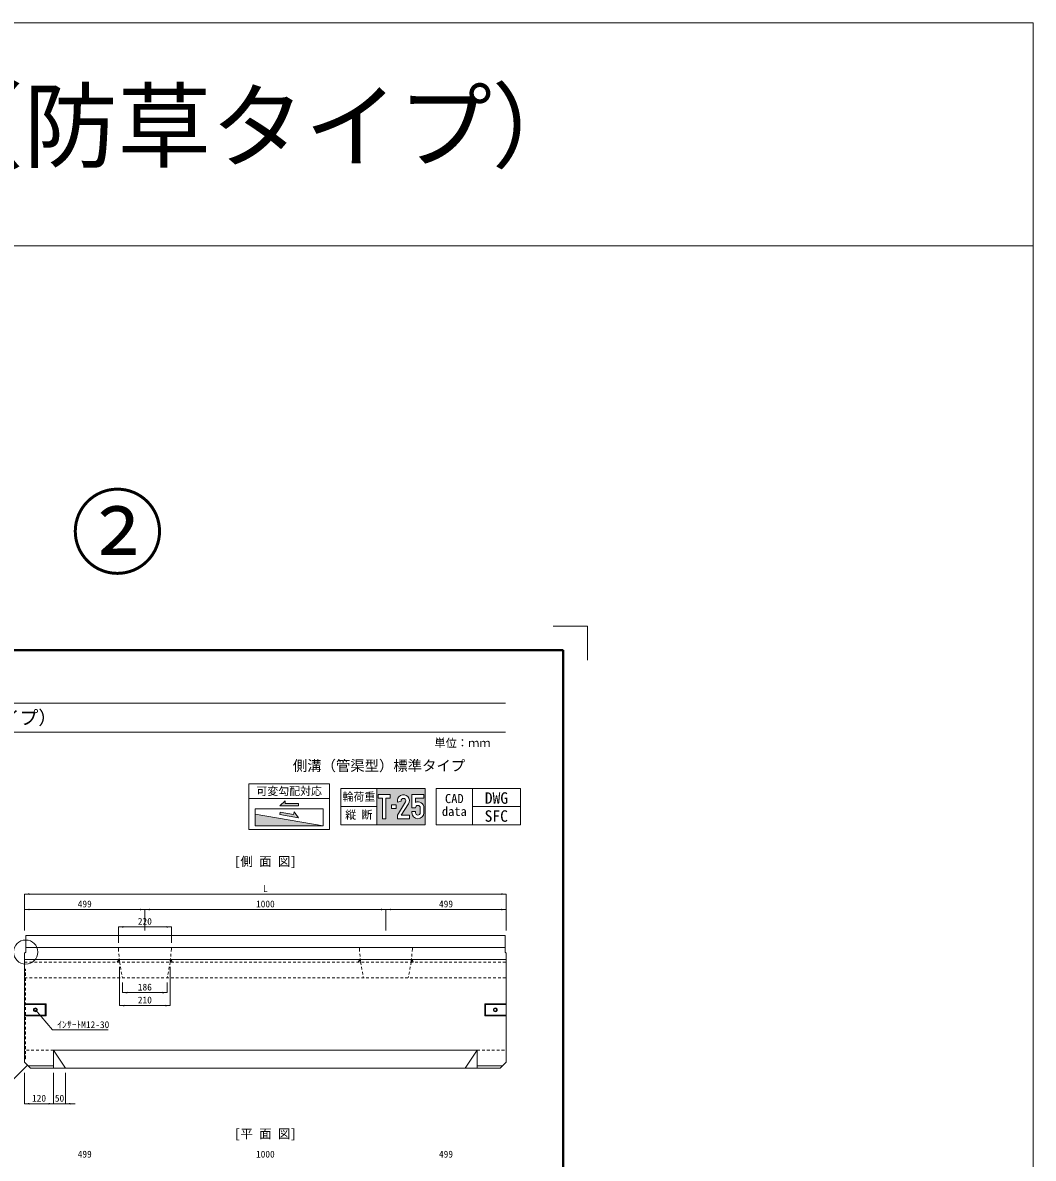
# Model space of a CAD drawing. Units: millimetres at full size. Extents: x 88303 to 103503, y -4520 to 5263.
# Drawn here: x 99310 to 103503, y 549 to 5263 of the extents above; entities that cross this region are included whole.
import ezdxf
from ezdxf.enums import TextEntityAlignment as Align

# ---------------------------------------------------------------- set-up
doc = ezdxf.new("R2010")
doc.units = ezdxf.units.MM
doc.header["$LTSCALE"] = 15
doc.linetypes.add('USER1', pattern=[1.35, 0.75, -0.6])
doc.linetypes.add('USER3', pattern=[1.35, 0.75, -0.6])
for name, color, linetype, lineweight in [('0_2', 7, 'Continuous', 9), ('Defpoints_3', 7, 'Continuous', 13), ('インサート', 3, 'USER3', 9), ('ハッチング', 7, 'Continuous', 5), ('図枠', 7, 'Continuous', 5), ('寸法線', 7, 'Continuous', 13), ('引出線', 4, 'Continuous', 13), ('排水孔', 30, 'Continuous', 5), ('本体', 2, 'Continuous', 13), ('枠', 5, 'Continuous', 20), ('目地', 132, 'Continuous', 5)]:
    doc.layers.add(name, color=color, linetype=linetype, lineweight=lineweight)
doc.layers.add('補助線', color=1, linetype='Continuous')
doc.layers.add('集水桝', color=7, linetype='Continuous')
doc.styles.add('ＭＳ ゴシック', font='')
doc.styles.get('ＭＳ ゴシック').set_extended_font_data('MS Gothic')

# ---------------------------------------------------------------- blocks, each defined once
blk = doc.blocks.new('filled_arrow')
at = {"color": 0, "linetype": 'Continuous', "lineweight": -2}
blk.add_solid([(7.5, 1.25), (0, 0), (7.5, -1.25)], dxfattribs=at)

msp = doc.modelspace()

# ---------------------------------------------------------------- hatches: boundary and pattern name
at = {"layer": 'ハッチング'}
h = msp.add_hatch(color=256, dxfattribs=at)
h.paths.add_polyline_path([(100979.9, 1933.77), (100979.9, 2083.77), (100779.9, 2083.77), (100779.9, 1933.77)])
h.paths.add_polyline_path([(100817.4, 1958.77), (100802.4, 1958.77), (100802.4, 2043.77), (100784.9, 2043.77), (100784.9, 2058.77), (100834.9, 2058.77), (100834.9, 2043.77), (100817.4, 2043.77)], flags=16)
h.paths.add_polyline_path([(100864.9, 1973.77), (100898.24, 2028.25, 0.53298), (100891.42, 2043.12, 0.53298), (100880.24, 2031.18), (100865.75, 2027.3, -0.5398), (100893.83, 2057.92, -0.5398), (100910.75, 2019.98), (100880.19, 1973.77), (100914.9, 1973.77), (100914.9, 1958.77), (100864.9, 1958.77)], flags=16)
h.paths.add_polyline_path([(100839.9, 2001.27), (100839.9, 2016.27), (100859.9, 2016.27), (100859.9, 2001.27)], flags=16)
h.paths.add_polyline_path([(100924.9, 1983.77), (100924.9, 1988.77), (100939.9, 1988.77), (100939.9, 1983.77, 1), (100959.9, 1983.77), (100959.9, 2003.77, 0.41421), (100949.9, 2013.77, 0.41421), (100939.9, 2003.77), (100924.9, 2003.77), (100924.9, 2058.77), (100974.9, 2058.77), (100974.9, 2043.77), (100939.9, 2043.77), (100939.9, 2026.68, -0.54057), (100974.9, 2003.77), (100974.9, 1983.77, -0.41421), (100949.9, 1958.77, -0.41421)], flags=16)
for color, points in [(256, [(100398.7, 2021.3), (100398.7, 2033.6), (100376.81, 2011.71), (100454.89, 2011.71), (100454.89, 2021.3)]), (256, [(100398.7, 2021.3), (100398.7, 2033.6), (100376.81, 2011.71), (100454.89, 2011.71), (100454.89, 2021.3)]), (256, [(100434.39, 1975.78), (100379.04, 1985.45), (100377.39, 1976), (100454.31, 1962.55), (100436.51, 1987.89)]), (256, [(100379.04, 1985.45), (100377.39, 1976), (100454.31, 1962.55), (100436.51, 1987.89), (100434.39, 1975.78)]), (251, [(100557.07, 1928.67), (100274.63, 1978.05), (100274.63, 1928.67)])]:
    msp.add_hatch(color=color, dxfattribs=at).paths.add_polyline_path(points)

# ---------------------------------------------------------------- linework, layer by layer
at = {"layer": '0_2', "lineweight": 20}
for p, q in [((100248.02, 2103.27), (100248.02, 1914.27)), ((100248.02, 2103.27), (100583.67, 2103.27)), ((100583.67, 2103.27), (100583.67, 1914.27)), ((100629.9, 2083.77), (100629.9, 1933.77)), ((100629.9, 2083.77), (100979.9, 2083.77)), ((100779.9, 2083.77), (100779.9, 1933.77)), ((100979.9, 2083.77), (100979.9, 1933.77)), ((101026.12, 2083.77), (101026.12, 1933.77)), ((101026.12, 2083.77), (101376.12, 2083.77)), ((101176.12, 2083.77), (101176.12, 1933.77)), ((101376.12, 2083.77), (101376.12, 1933.77)), ((100248.02, 2042.44), (100583.67, 2042.44)), ((100376.81, 2011.71), (100398.7, 2033.6)), ((100398.7, 2033.6), (100398.7, 2021.3)), ((100454.89, 2011.71), (100376.81, 2011.71)), ((100379.04, 1985.45), (100377.39, 1976)), ((100434.39, 1975.78), (100379.04, 1985.45)), ((100398.7, 2021.3), (100454.89, 2021.3)), ((100436.51, 1987.89), (100434.39, 1975.78)), ((100454.31, 1962.55), (100436.51, 1987.89)), ((100454.89, 2021.3), (100454.89, 2011.71)), ((100629.9, 2008.77), (100779.9, 2008.77)), ((101176.12, 2008.77), (101376.12, 2008.77)), ((100557.07, 1928.67), (100274.63, 1978.05)), ((100377.39, 1976), (100454.31, 1962.55)), ((100629.9, 1933.77), (100979.9, 1933.77)), ((101026.12, 1933.77), (101376.12, 1933.77)), ((100248.02, 1914.27), (100583.67, 1914.27))]:
    msp.add_line(p, q, dxfattribs=at)
msp.add_lwpolyline([(100274.63, 2000.36), (100557.07, 2000.36), (100557.07, 1928.67), (100274.63, 1928.67)], close=True, dxfattribs=at)
at = {"layer": 'Defpoints_3'}
for q in [(101511.7, 2758.13), (101653.12, 2616.71)]:
    msp.add_line((101653.12, 2758.13), q, dxfattribs=at)
at = {"layer": 'インサート', "linetype": 'Continuous'}
for centre, radius in [((99363.03, 1165.24), 8), ((99363.03, 1165.24), 6), ((101271.03, 1165.24), 8), ((101271.03, 1165.24), 6)]:
    msp.add_circle(centre, radius, dxfattribs=at)
at = {"layer": 'ハッチング'}
for p, q in [((100865.75, 2027.3), (100880.24, 2031.18)), ((100939.9, 1988.77), (100939.9, 1983.77)), ((100959.9, 1983.77), (100959.9, 2003.77)), ((100974.9, 2003.77), (100974.9, 1983.77))]:
    msp.add_line(p, q, dxfattribs=at)
for points in [[(100802.4, 1958.77), (100802.4, 2043.77), (100784.9, 2043.77), (100784.9, 2058.77), (100834.9, 2058.77), (100834.9, 2043.77), (100817.4, 2043.77), (100817.4, 1958.77)], [(100839.9, 2016.27), (100859.9, 2016.27), (100859.9, 2001.27), (100839.9, 2001.27)]]:
    msp.add_lwpolyline(points, close=True, dxfattribs=at)
for points in [[(100898.24, 2028.25), (100864.9, 1973.77), (100864.9, 1958.77), (100914.9, 1958.77), (100914.9, 1973.77), (100880.19, 1973.77), (100910.75, 2019.98)], [(100939.9, 2003.77), (100924.9, 2003.77), (100924.9, 2058.77), (100974.9, 2058.77), (100974.9, 2043.77), (100939.9, 2043.77), (100939.9, 2026.68)], [(100924.9, 1983.77), (100924.9, 1988.77), (100939.9, 1988.77)]]:
    msp.add_lwpolyline(points, dxfattribs=at)
for centre, radius, start, end in [((100889.84, 2033.39), 24.85, 327.32155, 194.20268), ((100889.84, 2033.39), 9.85, 328.53575, 192.98848), ((100949.9, 2003.77), 25, 0, 113.57818), ((100949.9, 1983.77), 25, 180, 0), ((100949.9, 2003.77), 10, 0, 180), ((100949.9, 1983.77), 10, 180, 0)]:
    msp.add_arc(centre, radius, start, end, dxfattribs=at)
at = {"layer": '図枠', "lineweight": 40}
for p, q in [((101553.12, 2658.13), (97853.12, 2658.13)), ((101553.12, -2841.87), (101553.12, 2658.13))]:
    msp.add_line(p, q, dxfattribs=at)
at = {"layer": '図枠', "lineweight": 13}
for p, q in [((98093.12, 2438.13), (101313.12, 2438.13)), ((98093.12, 2318.13), (101313.12, 2318.13))]:
    msp.add_line(p, q, dxfattribs=at)
at = {"layer": '寸法線'}
for p, q in [((99318.03, 1645.83), (101316.03, 1645.83)), ((99318.03, 1494.44), (99318.03, 1645.83)), ((101316.03, 1494.44), (101316.03, 1645.83)), ((99318.03, 1581.83), (99817.03, 1581.83)), ((99318.03, 1494.44), (99318.03, 1581.83)), ((99817.03, 1494.43), (99817.03, 1581.83)), ((99817.03, 1581.83), (100817.03, 1581.83)), ((99817.03, 1494.43), (99817.03, 1581.83)), ((100817.03, 1494.43), (100817.03, 1581.83)), ((100817.03, 1581.83), (101316.03, 1581.83)), ((100817.03, 1494.43), (100817.03, 1581.83)), ((101316.03, 1494.44), (101316.03, 1581.83)), ((99707.03, 1509.57), (99927.03, 1509.57)), ((99707.03, 1444.14), (99707.03, 1509.57)), ((99927.03, 1444.14), (99927.03, 1509.57)), ((99712.03, 1343.24), (99712.03, 1182.98)), ((99922.03, 1343.24), (99922.03, 1182.98)), ((99724.03, 1278.24), (99724.03, 1236.84)), ((99910.03, 1278.24), (99910.03, 1236.84)), ((99724.03, 1236.84), (99910.03, 1236.84)), ((99712.03, 1182.98), (99922.03, 1182.98)), ((99318.03, 903.24), (99318.03, 775.46)), ((99438.03, 903.24), (99438.03, 775.46)), ((99438.03, 903.24), (99438.03, 775.46)), ((99488.03, 903.24), (99488.03, 775.46)), ((99318.03, 775.46), (99438.03, 775.46)), ((99398.03, 775.46), (99528.03, 775.46))]:
    msp.add_line(p, q, dxfattribs=at)
at = {"layer": '引出線'}
for points in [[(99363.03, 1165.24), (99433.48, 1081.96), (99664.4, 1081.96)], [(99330.53, 935.74), (99221.25, 826.78), (99146.58, 826.78)]]:
    msp.add_lwpolyline(points, dxfattribs=at)
at = {"layer": '引出線', "lineweight": 9}
msp.add_circle((99322.53, 1405.24), 50, dxfattribs=at)
at = {"layer": '排水孔', "linetype": 'USER1', "lineweight": 9}
for p, q in [((99707.03, 1424.14), (99707.03, 1418.48)), ((99707.03, 1418.48), (99712.03, 1363.24)), ((99927.03, 1418.48), (99922.03, 1363.24)), ((99927.03, 1424.14), (99927.03, 1418.48)), ((100707.03, 1424.14), (100707.03, 1418.48)), ((100707.03, 1418.48), (100712.03, 1363.24)), ((100927.03, 1418.48), (100922.03, 1363.24)), ((100927.03, 1424.14), (100927.03, 1418.48)), ((99702.03, 1363.24), (99707.03, 1371.24)), ((99707.03, 1371.24), (99712.03, 1363.24)), ((99922.03, 1363.24), (99927.03, 1371.24)), ((99927.03, 1371.24), (99932.03, 1363.24)), ((100702.03, 1363.24), (100707.03, 1371.24)), ((100707.03, 1371.24), (100712.03, 1363.24)), ((100922.03, 1363.24), (100927.03, 1371.24)), ((100927.03, 1371.24), (100932.03, 1363.24)), ((99712.03, 1363.24), (99724.03, 1298.24)), ((99922.03, 1363.24), (99910.03, 1298.24)), ((100712.03, 1363.24), (100724.03, 1298.24)), ((100922.03, 1363.24), (100910.03, 1298.24))]:
    msp.add_line(p, q, dxfattribs=at)
at = {"layer": '本体'}
for p, q in [((99322.53, 1405.24), (99322.53, 1474.43)), ((99322.53, 1474.43), (101311.53, 1474.43)), ((101311.53, 1405.24), (101311.53, 1474.43)), ((99322.53, 1424.43), (101311.53, 1424.43)), ((99322.53, 1405.24), (99318.03, 1401.24)), ((99318.03, 948.24), (99318.03, 1401.24)), ((99318.03, 1374.43), (101316.03, 1374.43)), ((101311.53, 1405.24), (101316.03, 1401.24)), ((101316.03, 948.24), (101316.03, 1401.24)), ((99318.03, 948.24), (99343.03, 923.24)), ((101316.03, 948.24), (101291.03, 923.24)), ((99343.03, 923.24), (101291.03, 923.24))]:
    msp.add_line(p, q, dxfattribs=at)
at = {"layer": '本体', "color": 7, "linetype": 'USER1', "lineweight": 9}
msp.add_line((99318.03, 1363.24), (101316.03, 1363.24), dxfattribs=at)
at = {"layer": '本体', "color": 7, "linetype": 'USER1', "lineweight": 15}
for p, q in [((99318.03, 1298.24), (101316.03, 1298.24)), ((99438.03, 998.24), (99318.03, 998.24)), ((101196.03, 998.24), (101316.03, 998.24))]:
    msp.add_line(p, q, dxfattribs=at)
at = {"layer": '本体', "lineweight": 5}
for p, q in [((99318.03, 1189.74), (99407.03, 1189.74)), ((99318.03, 1187.74), (99403.03, 1187.74)), ((99407.03, 1189.74), (99403.03, 1187.74)), ((99403.03, 1187.74), (99403.03, 1142.74)), ((99407.03, 1189.74), (99407.03, 1140.74)), ((101316.03, 1189.74), (101227.03, 1189.74)), ((101227.03, 1189.74), (101227.03, 1140.74)), ((101227.03, 1189.74), (101231.03, 1187.74)), ((101316.03, 1187.74), (101231.03, 1187.74)), ((101231.03, 1187.74), (101231.03, 1142.74)), ((99403.03, 1142.74), (99318.03, 1142.74)), ((99407.03, 1140.74), (99318.03, 1140.74)), ((99407.03, 1140.74), (99403.03, 1142.74)), ((101227.03, 1140.74), (101231.03, 1142.74)), ((101227.03, 1140.74), (101316.03, 1140.74)), ((101231.03, 1142.74), (101316.03, 1142.74)), ((99333.03, 933.24), (99438.03, 933.24)), ((101301.03, 933.24), (101196.03, 933.24))]:
    msp.add_line(p, q, dxfattribs=at)
at = {"layer": '本体', "lineweight": 15}
for p, q in [((99438.03, 998.24), (99438.03, 923.24)), ((99438.03, 998.24), (101196.03, 998.24)), ((101196.03, 998.24), (101196.03, 923.24))]:
    msp.add_line(p, q, dxfattribs=at)
at = {"layer": '本体', "lineweight": 9}
for p, q in [((99438.03, 998.24), (99488.03, 923.24)), ((101196.03, 998.24), (101146.03, 923.24))]:
    msp.add_line(p, q, dxfattribs=at)
at = {"layer": '枠'}
for p, q in [((95903.12, 5263.01), (103503.12, 5263.01)), ((103503.12, -4520.17), (103503.12, 5263.01)), ((95903.12, 4336.43), (103503.12, 4336.43))]:
    msp.add_line(p, q, dxfattribs=at)
at = {"layer": '目地', "linetype": 'USER1'}
for p, q in [((99318.03, 1336.24), (99321.23, 1334.24)), ((99318.03, 1318.24), (99321.23, 1320.24)), ((99321.23, 962.24), (99321.23, 1334.24)), ((99318.03, 978.24), (99321.23, 976.24)), ((99318.03, 960.24), (99321.23, 962.24))]:
    msp.add_line(p, q, dxfattribs=at)

# ---------------------------------------------------------------- block references
at = {"layer": '寸法線', "xscale": 2.67, "yscale": 2.67}
for p in [(99318.03, 1645.83), (99318.03, 1581.83), (99817.03, 1581.83), (100817.03, 1581.83), (99707.03, 1509.57), (99724.03, 1236.84), (99712.03, 1182.98), (99318.03, 775.46), (99488.03, 775.46)]:
    msp.add_blockref('filled_arrow', p, dxfattribs=at)
at = {"layer": '寸法線', "xscale": 2.67, "yscale": 2.67, "rotation": 180}
for p in [(101316.03, 1645.83), (99817.03, 1581.83), (100817.03, 1581.83), (101316.03, 1581.83), (99927.03, 1509.57), (99910.03, 1236.84), (99922.03, 1182.98), (99438.03, 775.46), (99438.03, 775.46)]:
    msp.add_blockref('filled_arrow', p, dxfattribs=at)
at = {"layer": '引出線', "xscale": 0.133, "yscale": 0.133}
for p, rotation in [((99363.03, 1165.24), 310.2), ((99330.53, 935.74), 224.9)]:
    msp.add_blockref('filled_arrow', p, dxfattribs=dict(at, rotation=rotation))

# ---------------------------------------------------------------- texts
at = {"layer": '0_2', "style": 'ＭＳ ゴシック'}
for s, height, p in [('Ⅲ\u3000型（防草タイプ）', 284.8, (99703.12, 4833.81)), ('可変勾配対応', 33.23, (100415.85, 2072.85)), ('[側 面 図]', 37.98, (100317.03, 1781.76)), ('[平 面 図]', 37.98, (100317.03, 651.34))]:
    msp.add_text(s, height=height, dxfattribs=at).set_placement(p, align=Align.MIDDLE_CENTER)
msp.add_text('側溝（管渠型）標準タイプ', height=43.67, dxfattribs=at).set_placement((100431.15, 2143.76), align=Align.BOTTOM_LEFT)
at = {"layer": 'ハッチング', "style": 'ＭＳ ゴシック'}
for s, p in [('輪荷重', (100704.9, 2049.98)), ('縦 断', (100704.9, 1974.98))]:
    msp.add_text(s, height=33.23, dxfattribs=at).set_placement(p, align=Align.MIDDLE_CENTER)
for s, p in [('CAD', (101062.27, 2061.33)), ('data', (101049.32, 2008))]:
    msp.add_text(s, height=37.98, dxfattribs=at).set_placement(p, align=Align.TOP_LEFT)
at = {"layer": '図枠', "style": 'ＭＳ ゴシック'}
msp.add_text('\u3000ＩＢＣ排水側溝 Ⅲ型（防草タイプ）', height=56.96, dxfattribs=at).set_placement((98093.12, 2378.13), align=Align.MIDDLE_LEFT)
msp.add_text('単位：ｍｍ', height=34.18, dxfattribs=at).set_placement((101134.84, 2273), align=Align.MIDDLE_CENTER)
at = {"layer": '寸法線', "style": 'ＭＳ ゴシック'}
for s, p in [('L', (100317.03, 1668.83)), ('499', (99567.53, 1604.83)), ('1000', (100317.03, 1604.83)), ('499', (101066.53, 1604.83)), ('220', (99817.03, 1532.57)), ('186', (99817.03, 1259.84)), ('210', (99817.03, 1205.98)), ('120', (99378.03, 798.46)), ('50', (99463.03, 798.46)), ('499', (99567.53, 566.29)), ('1000', (100317.03, 566.29)), ('499', (101066.53, 566.29))]:
    msp.add_text(s, height=28.48, dxfattribs=at).set_placement(p, align=Align.MIDDLE_CENTER)
at = {"layer": '引出線', "style": 'ＭＳ ゴシック'}
msp.add_text('ｲﾝｻｰﾄM12-30', height=28.48, dxfattribs=at).set_placement((99453.48, 1117.96), align=Align.TOP_LEFT)
at = {"layer": '補助線', "style": 'ＭＳ ゴシック'}
msp.add_text('②', height=284.8, dxfattribs=at).set_placement((99703.12, 2918.89), align=Align.BOTTOM_CENTER)
at = {"layer": '集水桝', "style": 'ＭＳ ゴシック'}
for s, p in [('DWG', (101227.4, 2006.62)), ('SFC', (101226.54, 1931.91))]:
    msp.add_text(s, height=47.47, dxfattribs=at).set_placement(p, align=Align.BOTTOM_LEFT)

doc.saveas('drawing.dxf')
